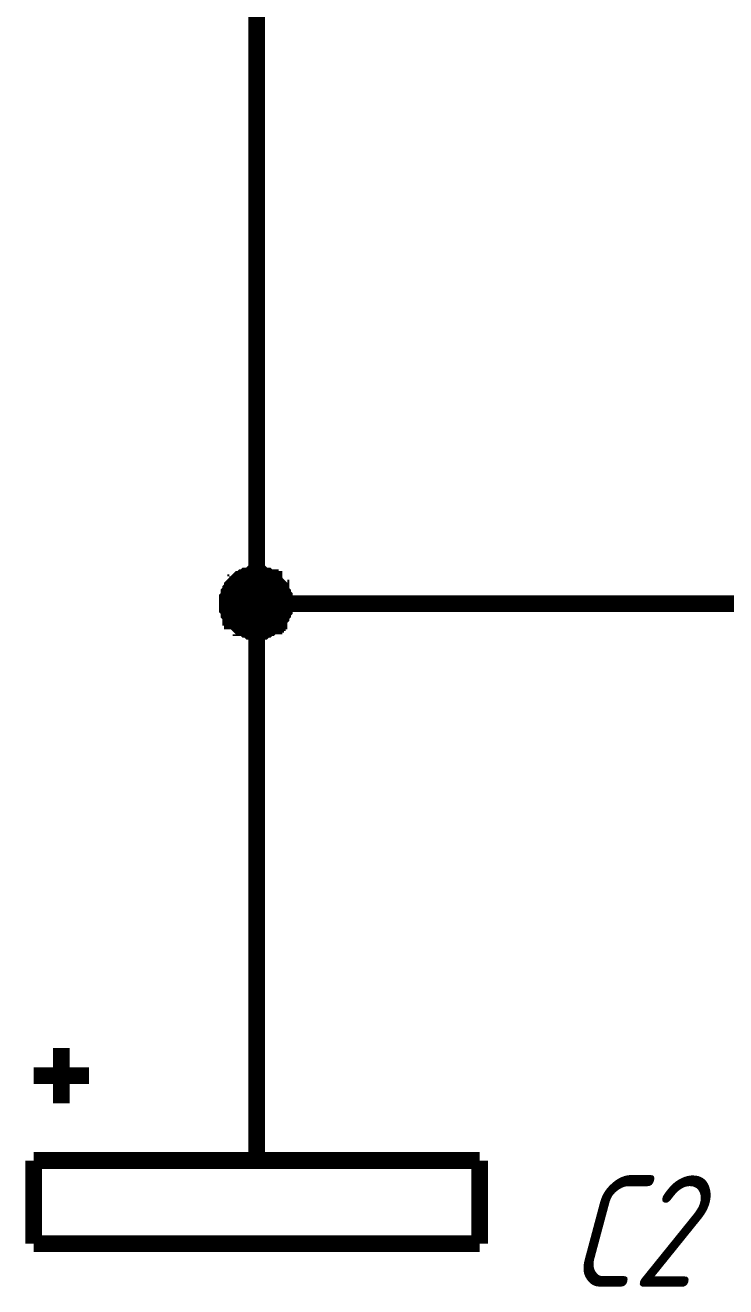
# Model space of a CAD drawing. Extents: x 260 to 1101, y 70 to 664.
# Drawn here: x 417.52 to 430.1, y 139.5 to 162.16 of the extents above; entities that cross this region are included whole.
import ezdxf

# ---------------------------------------------------------------- set-up
doc = ezdxf.new("R2010")
doc.units = 0
doc.header["$MEASUREMENT"] = 0
doc.layers.add('Sheet', color=255, linetype='CONTINUOUS')
doc.styles.add('GOST type A0', font='', dxfattribs={"oblique": 15, "height": 3.5})
doc.styles.get('GOST type A0').set_extended_font_data('GOST type A')

msp = doc.modelspace()

# ---------------------------------------------------------------- linework, layer by layer
at = {"layer": 'Sheet'}
for points, const_width in [([(421.673, 169.294), (421.673, 151.773)], 0.3), ([(421.145, 151.773), (421.145, 151.804), (421.145, 151.835), (421.145, 151.835), (421.145, 151.866), (421.176, 151.897), (421.176, 151.928), (421.176, 151.959), (421.176, 151.959), (421.207, 151.99), (421.207, 152.021), (421.238, 152.052), (421.238, 152.052), (421.238, 152.083), (421.269, 152.114), (421.3, 152.114), (421.3, 152.146), (421.331, 152.146), (421.331, 152.177), (421.362, 152.208), (421.393, 152.208), (421.393, 152.208), (421.425, 152.239), (421.456, 152.239), (421.487, 152.27), (421.487, 152.27), (421.518, 152.27), (421.549, 152.27), (421.58, 152.301), (421.611, 152.301), (421.611, 152.301), (421.642, 152.301), (421.673, 152.301)], 0.3), ([(421.145, 151.773), (421.145, 151.804), (421.145, 151.835), (421.145, 151.835), (421.145, 151.866), (421.176, 151.897), (421.176, 151.928), (421.176, 151.959), (421.176, 151.959), (421.207, 151.99), (421.207, 152.021), (421.238, 152.052), (421.238, 152.052), (421.238, 152.083), (421.269, 152.114), (421.3, 152.114), (421.3, 152.146), (421.331, 152.146), (421.331, 152.177), (421.362, 152.208), (421.393, 152.208), (421.393, 152.208), (421.425, 152.239), (421.456, 152.239), (421.487, 152.27), (421.487, 152.27), (421.518, 152.27), (421.549, 152.27), (421.58, 152.301), (421.611, 152.301), (421.611, 152.301), (421.642, 152.301), (421.673, 152.301)], 0.3), ([(421.145, 151.773), (421.145, 151.804), (421.145, 151.835), (421.145, 151.835), (421.145, 151.866), (421.176, 151.897), (421.176, 151.928), (421.176, 151.959), (421.176, 151.959), (421.207, 151.99), (421.207, 152.021), (421.238, 152.052), (421.238, 152.052), (421.238, 152.083), (421.269, 152.114), (421.3, 152.114), (421.3, 152.146), (421.331, 152.146), (421.331, 152.177), (421.362, 152.208), (421.393, 152.208), (421.393, 152.208), (421.425, 152.239), (421.456, 152.239), (421.487, 152.27), (421.487, 152.27), (421.518, 152.27), (421.549, 152.27), (421.58, 152.301), (421.611, 152.301), (421.611, 152.301), (421.642, 152.301), (421.673, 152.301)], 0.3), ([(421.145, 151.773), (421.145, 151.804), (421.145, 151.835), (421.145, 151.835), (421.145, 151.866), (421.176, 151.897), (421.176, 151.928), (421.176, 151.959), (421.176, 151.959), (421.207, 151.99), (421.207, 152.021), (421.238, 152.052), (421.238, 152.052), (421.238, 152.083), (421.269, 152.114), (421.3, 152.114), (421.3, 152.146), (421.331, 152.146), (421.331, 152.177), (421.362, 152.208), (421.393, 152.208), (421.393, 152.208), (421.425, 152.239), (421.456, 152.239), (421.487, 152.27), (421.487, 152.27), (421.518, 152.27), (421.549, 152.27), (421.58, 152.301), (421.611, 152.301), (421.611, 152.301), (421.642, 152.301), (421.673, 152.301)], 0.3), ([(421.145, 151.773), (421.145, 151.804), (421.145, 151.835), (421.145, 151.835), (421.145, 151.866), (421.176, 151.897), (421.176, 151.928), (421.176, 151.959), (421.176, 151.959), (421.207, 151.99), (421.207, 152.021), (421.238, 152.052), (421.238, 152.052), (421.238, 152.083), (421.269, 152.114), (421.3, 152.114), (421.3, 152.146), (421.331, 152.146), (421.331, 152.177), (421.362, 152.208), (421.393, 152.208), (421.393, 152.208), (421.425, 152.239), (421.456, 152.239), (421.487, 152.27), (421.487, 152.27), (421.518, 152.27), (421.549, 152.27), (421.58, 152.301), (421.611, 152.301), (421.611, 152.301), (421.642, 152.301), (421.673, 152.301)], 0.0991), ([(421.145, 151.773), (421.145, 151.804), (421.145, 151.835), (421.145, 151.835), (421.145, 151.866), (421.176, 151.897), (421.176, 151.928), (421.176, 151.959), (421.176, 151.959), (421.207, 151.99), (421.207, 152.021), (421.238, 152.052), (421.238, 152.052), (421.238, 152.083), (421.269, 152.114), (421.3, 152.114), (421.3, 152.146), (421.331, 152.146), (421.331, 152.177), (421.362, 152.208), (421.393, 152.208), (421.393, 152.208), (421.425, 152.239), (421.456, 152.239), (421.487, 152.27), (421.487, 152.27), (421.518, 152.27), (421.549, 152.27), (421.58, 152.301), (421.611, 152.301), (421.611, 152.301), (421.642, 152.301), (421.673, 152.301)], 0.0991), ([(421.145, 151.773), (421.145, 151.804), (421.145, 151.835), (421.145, 151.835), (421.145, 151.866), (421.176, 151.897), (421.176, 151.928), (421.176, 151.959), (421.176, 151.959), (421.207, 151.99), (421.207, 152.021), (421.238, 152.052), (421.238, 152.052), (421.238, 152.083), (421.269, 152.114), (421.3, 152.114), (421.3, 152.146), (421.331, 152.146), (421.331, 152.177), (421.362, 152.208), (421.393, 152.208), (421.393, 152.208), (421.425, 152.239), (421.456, 152.239), (421.487, 152.27), (421.487, 152.27), (421.518, 152.27), (421.549, 152.27), (421.58, 152.301), (421.611, 152.301), (421.611, 152.301), (421.642, 152.301), (421.673, 152.301)], 0.0991), ([(421.145, 151.773), (421.145, 151.804), (421.145, 151.835), (421.145, 151.835), (421.145, 151.866), (421.176, 151.897), (421.176, 151.928), (421.176, 151.959), (421.176, 151.959), (421.207, 151.99), (421.207, 152.021), (421.238, 152.052), (421.238, 152.052), (421.238, 152.083), (421.269, 152.114), (421.3, 152.114), (421.3, 152.146), (421.331, 152.146), (421.331, 152.177), (421.362, 152.208), (421.393, 152.208), (421.393, 152.208), (421.425, 152.239), (421.456, 152.239), (421.487, 152.27), (421.487, 152.27), (421.518, 152.27), (421.549, 152.27), (421.58, 152.301), (421.611, 152.301), (421.611, 152.301), (421.642, 152.301), (421.673, 152.301)], 0.0991), ([(421.673, 152.301), (421.673, 152.301)], 0.3), ([(421.673, 152.301), (421.704, 152.301), (421.735, 152.301), (421.735, 152.301), (421.766, 152.301), (421.797, 152.27), (421.828, 152.27), (421.859, 152.27), (421.859, 152.27), (421.89, 152.239), (421.921, 152.239), (421.921, 152.208), (421.952, 152.208), (421.984, 152.208), (421.984, 152.177), (422.015, 152.146), (422.015, 152.146), (422.046, 152.114), (422.046, 152.114), (422.077, 152.083), (422.077, 152.052), (422.108, 152.052), (422.108, 152.021), (422.108, 151.99), (422.139, 151.959), (422.139, 151.959), (422.139, 151.928), (422.17, 151.897), (422.17, 151.866), (422.17, 151.835), (422.17, 151.835), (422.17, 151.804), (422.17, 151.773)], 0.3), ([(421.673, 152.301), (421.673, 152.301)], 0.3), ([(421.673, 152.301), (421.704, 152.301), (421.735, 152.301), (421.735, 152.301), (421.766, 152.301), (421.797, 152.27), (421.828, 152.27), (421.859, 152.27), (421.859, 152.27), (421.89, 152.239), (421.921, 152.239), (421.921, 152.208), (421.952, 152.208), (421.984, 152.208), (421.984, 152.177), (422.015, 152.146), (422.015, 152.146), (422.046, 152.114), (422.046, 152.114), (422.077, 152.083), (422.077, 152.052), (422.108, 152.052), (422.108, 152.021), (422.108, 151.99), (422.139, 151.959), (422.139, 151.959), (422.139, 151.928), (422.17, 151.897), (422.17, 151.866), (422.17, 151.835), (422.17, 151.835), (422.17, 151.804), (422.17, 151.773)], 0.3), ([(421.673, 152.301), (421.673, 152.301)], 0.3), ([(421.673, 152.301), (421.704, 152.301), (421.735, 152.301), (421.735, 152.301), (421.766, 152.301), (421.797, 152.27), (421.828, 152.27), (421.859, 152.27), (421.859, 152.27), (421.89, 152.239), (421.921, 152.239), (421.921, 152.208), (421.952, 152.208), (421.984, 152.208), (421.984, 152.177), (422.015, 152.146), (422.015, 152.146), (422.046, 152.114), (422.046, 152.114), (422.077, 152.083), (422.077, 152.052), (422.108, 152.052), (422.108, 152.021), (422.108, 151.99), (422.139, 151.959), (422.139, 151.959), (422.139, 151.928), (422.17, 151.897), (422.17, 151.866), (422.17, 151.835), (422.17, 151.835), (422.17, 151.804), (422.17, 151.773)], 0.3), ([(421.673, 152.301), (421.673, 152.301)], 0.3), ([(421.673, 152.301), (421.704, 152.301), (421.735, 152.301), (421.735, 152.301), (421.766, 152.301), (421.797, 152.27), (421.828, 152.27), (421.859, 152.27), (421.859, 152.27), (421.89, 152.239), (421.921, 152.239), (421.921, 152.208), (421.952, 152.208), (421.984, 152.208), (421.984, 152.177), (422.015, 152.146), (422.015, 152.146), (422.046, 152.114), (422.046, 152.114), (422.077, 152.083), (422.077, 152.052), (422.108, 152.052), (422.108, 152.021), (422.108, 151.99), (422.139, 151.959), (422.139, 151.959), (422.139, 151.928), (422.17, 151.897), (422.17, 151.866), (422.17, 151.835), (422.17, 151.835), (422.17, 151.804), (422.17, 151.773)], 0.3), ([(421.673, 152.301), (421.673, 152.301)], 0.0991), ([(421.673, 152.301), (421.704, 152.301), (421.735, 152.301), (421.735, 152.301), (421.766, 152.301), (421.797, 152.27), (421.828, 152.27), (421.859, 152.27), (421.859, 152.27), (421.89, 152.239), (421.921, 152.239), (421.921, 152.208), (421.952, 152.208), (421.984, 152.208), (421.984, 152.177), (422.015, 152.146), (422.015, 152.146), (422.046, 152.114), (422.046, 152.114), (422.077, 152.083), (422.077, 152.052), (422.108, 152.052), (422.108, 152.021), (422.108, 151.99), (422.139, 151.959), (422.139, 151.959), (422.139, 151.928), (422.17, 151.897), (422.17, 151.866), (422.17, 151.835), (422.17, 151.835), (422.17, 151.804), (422.17, 151.773)], 0.0991), ([(421.673, 152.301), (421.673, 152.301)], 0.0991), ([(421.673, 152.301), (421.704, 152.301), (421.735, 152.301), (421.735, 152.301), (421.766, 152.301), (421.797, 152.27), (421.828, 152.27), (421.859, 152.27), (421.859, 152.27), (421.89, 152.239), (421.921, 152.239), (421.921, 152.208), (421.952, 152.208), (421.984, 152.208), (421.984, 152.177), (422.015, 152.146), (422.015, 152.146), (422.046, 152.114), (422.046, 152.114), (422.077, 152.083), (422.077, 152.052), (422.108, 152.052), (422.108, 152.021), (422.108, 151.99), (422.139, 151.959), (422.139, 151.959), (422.139, 151.928), (422.17, 151.897), (422.17, 151.866), (422.17, 151.835), (422.17, 151.835), (422.17, 151.804), (422.17, 151.773)], 0.0991), ([(421.673, 152.301), (421.673, 152.301)], 0.0991), ([(421.673, 152.301), (421.704, 152.301), (421.735, 152.301), (421.735, 152.301), (421.766, 152.301), (421.797, 152.27), (421.828, 152.27), (421.859, 152.27), (421.859, 152.27), (421.89, 152.239), (421.921, 152.239), (421.921, 152.208), (421.952, 152.208), (421.984, 152.208), (421.984, 152.177), (422.015, 152.146), (422.015, 152.146), (422.046, 152.114), (422.046, 152.114), (422.077, 152.083), (422.077, 152.052), (422.108, 152.052), (422.108, 152.021), (422.108, 151.99), (422.139, 151.959), (422.139, 151.959), (422.139, 151.928), (422.17, 151.897), (422.17, 151.866), (422.17, 151.835), (422.17, 151.835), (422.17, 151.804), (422.17, 151.773)], 0.0991), ([(421.673, 152.301), (421.673, 152.301)], 0.0991), ([(421.673, 152.301), (421.704, 152.301), (421.735, 152.301), (421.735, 152.301), (421.766, 152.301), (421.797, 152.27), (421.828, 152.27), (421.859, 152.27), (421.859, 152.27), (421.89, 152.239), (421.921, 152.239), (421.921, 152.208), (421.952, 152.208), (421.984, 152.208), (421.984, 152.177), (422.015, 152.146), (422.015, 152.146), (422.046, 152.114), (422.046, 152.114), (422.077, 152.083), (422.077, 152.052), (422.108, 152.052), (422.108, 152.021), (422.108, 151.99), (422.139, 151.959), (422.139, 151.959), (422.139, 151.928), (422.17, 151.897), (422.17, 151.866), (422.17, 151.835), (422.17, 151.835), (422.17, 151.804), (422.17, 151.773)], 0.0991), ([(421.673, 151.276), (421.642, 151.276), (421.611, 151.276), (421.611, 151.276), (421.58, 151.276), (421.549, 151.276), (421.518, 151.307), (421.487, 151.307), (421.487, 151.307), (421.456, 151.338), (421.425, 151.338), (421.393, 151.338), (421.393, 151.369), (421.362, 151.369), (421.331, 151.4), (421.331, 151.4), (421.3, 151.431), (421.3, 151.431), (421.269, 151.462), (421.238, 151.462), (421.238, 151.493), (421.238, 151.524), (421.207, 151.524), (421.207, 151.555), (421.176, 151.586), (421.176, 151.586), (421.176, 151.617), (421.176, 151.648), (421.145, 151.68), (421.145, 151.711), (421.145, 151.711), (421.145, 151.742), (421.145, 151.773)], 0.3), ([(421.145, 151.773), (421.145, 151.773)], 0.3), ([(421.673, 151.276), (421.642, 151.276), (421.611, 151.276), (421.611, 151.276), (421.58, 151.276), (421.549, 151.276), (421.518, 151.307), (421.487, 151.307), (421.487, 151.307), (421.456, 151.338), (421.425, 151.338), (421.393, 151.338), (421.393, 151.369), (421.362, 151.369), (421.331, 151.4), (421.331, 151.4), (421.3, 151.431), (421.3, 151.431), (421.269, 151.462), (421.238, 151.462), (421.238, 151.493), (421.238, 151.524), (421.207, 151.524), (421.207, 151.555), (421.176, 151.586), (421.176, 151.586), (421.176, 151.617), (421.176, 151.648), (421.145, 151.68), (421.145, 151.711), (421.145, 151.711), (421.145, 151.742), (421.145, 151.773)], 0.3), ([(421.145, 151.773), (421.145, 151.773)], 0.3), ([(421.673, 151.276), (421.642, 151.276), (421.611, 151.276), (421.611, 151.276), (421.58, 151.276), (421.549, 151.276), (421.518, 151.307), (421.487, 151.307), (421.487, 151.307), (421.456, 151.338), (421.425, 151.338), (421.393, 151.338), (421.393, 151.369), (421.362, 151.369), (421.331, 151.4), (421.331, 151.4), (421.3, 151.431), (421.3, 151.431), (421.269, 151.462), (421.238, 151.462), (421.238, 151.493), (421.238, 151.524), (421.207, 151.524), (421.207, 151.555), (421.176, 151.586), (421.176, 151.586), (421.176, 151.617), (421.176, 151.648), (421.145, 151.68), (421.145, 151.711), (421.145, 151.711), (421.145, 151.742), (421.145, 151.773)], 0.3), ([(421.145, 151.773), (421.145, 151.773)], 0.3), ([(421.673, 151.276), (421.642, 151.276), (421.611, 151.276), (421.611, 151.276), (421.58, 151.276), (421.549, 151.276), (421.518, 151.307), (421.487, 151.307), (421.487, 151.307), (421.456, 151.338), (421.425, 151.338), (421.393, 151.338), (421.393, 151.369), (421.362, 151.369), (421.331, 151.4), (421.331, 151.4), (421.3, 151.431), (421.3, 151.431), (421.269, 151.462), (421.238, 151.462), (421.238, 151.493), (421.238, 151.524), (421.207, 151.524), (421.207, 151.555), (421.176, 151.586), (421.176, 151.586), (421.176, 151.617), (421.176, 151.648), (421.145, 151.68), (421.145, 151.711), (421.145, 151.711), (421.145, 151.742), (421.145, 151.773)], 0.3), ([(421.145, 151.773), (421.145, 151.773)], 0.3), ([(421.673, 151.276), (421.642, 151.276), (421.611, 151.276), (421.611, 151.276), (421.58, 151.276), (421.549, 151.276), (421.518, 151.307), (421.487, 151.307), (421.487, 151.307), (421.456, 151.338), (421.425, 151.338), (421.393, 151.338), (421.393, 151.369), (421.362, 151.369), (421.331, 151.4), (421.331, 151.4), (421.3, 151.431), (421.3, 151.431), (421.269, 151.462), (421.238, 151.462), (421.238, 151.493), (421.238, 151.524), (421.207, 151.524), (421.207, 151.555), (421.176, 151.586), (421.176, 151.586), (421.176, 151.617), (421.176, 151.648), (421.145, 151.68), (421.145, 151.711), (421.145, 151.711), (421.145, 151.742), (421.145, 151.773)], 0.0991), ([(421.145, 151.773), (421.145, 151.773)], 0.0991), ([(421.673, 151.276), (421.642, 151.276), (421.611, 151.276), (421.611, 151.276), (421.58, 151.276), (421.549, 151.276), (421.518, 151.307), (421.487, 151.307), (421.487, 151.307), (421.456, 151.338), (421.425, 151.338), (421.393, 151.338), (421.393, 151.369), (421.362, 151.369), (421.331, 151.4), (421.331, 151.4), (421.3, 151.431), (421.3, 151.431), (421.269, 151.462), (421.238, 151.462), (421.238, 151.493), (421.238, 151.524), (421.207, 151.524), (421.207, 151.555), (421.176, 151.586), (421.176, 151.586), (421.176, 151.617), (421.176, 151.648), (421.145, 151.68), (421.145, 151.711), (421.145, 151.711), (421.145, 151.742), (421.145, 151.773)], 0.0991), ([(421.145, 151.773), (421.145, 151.773)], 0.0991), ([(421.673, 151.276), (421.642, 151.276), (421.611, 151.276), (421.611, 151.276), (421.58, 151.276), (421.549, 151.276), (421.518, 151.307), (421.487, 151.307), (421.487, 151.307), (421.456, 151.338), (421.425, 151.338), (421.393, 151.338), (421.393, 151.369), (421.362, 151.369), (421.331, 151.4), (421.331, 151.4), (421.3, 151.431), (421.3, 151.431), (421.269, 151.462), (421.238, 151.462), (421.238, 151.493), (421.238, 151.524), (421.207, 151.524), (421.207, 151.555), (421.176, 151.586), (421.176, 151.586), (421.176, 151.617), (421.176, 151.648), (421.145, 151.68), (421.145, 151.711), (421.145, 151.711), (421.145, 151.742), (421.145, 151.773)], 0.0991), ([(421.145, 151.773), (421.145, 151.773)], 0.0991), ([(421.673, 151.276), (421.642, 151.276), (421.611, 151.276), (421.611, 151.276), (421.58, 151.276), (421.549, 151.276), (421.518, 151.307), (421.487, 151.307), (421.487, 151.307), (421.456, 151.338), (421.425, 151.338), (421.393, 151.338), (421.393, 151.369), (421.362, 151.369), (421.331, 151.4), (421.331, 151.4), (421.3, 151.431), (421.3, 151.431), (421.269, 151.462), (421.238, 151.462), (421.238, 151.493), (421.238, 151.524), (421.207, 151.524), (421.207, 151.555), (421.176, 151.586), (421.176, 151.586), (421.176, 151.617), (421.176, 151.648), (421.145, 151.68), (421.145, 151.711), (421.145, 151.711), (421.145, 151.742), (421.145, 151.773)], 0.0991), ([(421.145, 151.773), (421.145, 151.773)], 0.0991), ([(422.17, 151.773), (422.17, 151.742), (422.17, 151.711), (422.17, 151.711), (422.17, 151.68), (422.17, 151.648), (422.139, 151.617), (422.139, 151.586), (422.139, 151.586), (422.108, 151.555), (422.108, 151.524), (422.108, 151.524), (422.077, 151.493), (422.077, 151.462), (422.046, 151.462), (422.046, 151.431), (422.015, 151.431), (422.015, 151.4), (421.984, 151.4), (421.984, 151.369), (421.952, 151.369), (421.921, 151.338), (421.921, 151.338), (421.89, 151.338), (421.859, 151.307), (421.859, 151.307), (421.828, 151.307), (421.797, 151.276), (421.766, 151.276), (421.735, 151.276), (421.735, 151.276), (421.704, 151.276), (421.673, 151.276)], 0.3), ([(439.158, 151.773), (431.673, 151.773), (421.673, 151.773), (421.673, 144.286)], 0.3), ([(422.17, 151.773), (422.17, 151.742), (422.17, 151.711), (422.17, 151.711), (422.17, 151.68), (422.17, 151.648), (422.139, 151.617), (422.139, 151.586), (422.139, 151.586), (422.108, 151.555), (422.108, 151.524), (422.108, 151.524), (422.077, 151.493), (422.077, 151.462), (422.046, 151.462), (422.046, 151.431), (422.015, 151.431), (422.015, 151.4), (421.984, 151.4), (421.984, 151.369), (421.952, 151.369), (421.921, 151.338), (421.921, 151.338), (421.89, 151.338), (421.859, 151.307), (421.859, 151.307), (421.828, 151.307), (421.797, 151.276), (421.766, 151.276), (421.735, 151.276), (421.735, 151.276), (421.704, 151.276), (421.673, 151.276)], 0.3), ([(422.17, 151.773), (422.17, 151.742), (422.17, 151.711), (422.17, 151.711), (422.17, 151.68), (422.17, 151.648), (422.139, 151.617), (422.139, 151.586), (422.139, 151.586), (422.108, 151.555), (422.108, 151.524), (422.108, 151.524), (422.077, 151.493), (422.077, 151.462), (422.046, 151.462), (422.046, 151.431), (422.015, 151.431), (422.015, 151.4), (421.984, 151.4), (421.984, 151.369), (421.952, 151.369), (421.921, 151.338), (421.921, 151.338), (421.89, 151.338), (421.859, 151.307), (421.859, 151.307), (421.828, 151.307), (421.797, 151.276), (421.766, 151.276), (421.735, 151.276), (421.735, 151.276), (421.704, 151.276), (421.673, 151.276)], 0.3), ([(422.17, 151.773), (422.17, 151.742), (422.17, 151.711), (422.17, 151.711), (422.17, 151.68), (422.17, 151.648), (422.139, 151.617), (422.139, 151.586), (422.139, 151.586), (422.108, 151.555), (422.108, 151.524), (422.108, 151.524), (422.077, 151.493), (422.077, 151.462), (422.046, 151.462), (422.046, 151.431), (422.015, 151.431), (422.015, 151.4), (421.984, 151.4), (421.984, 151.369), (421.952, 151.369), (421.921, 151.338), (421.921, 151.338), (421.89, 151.338), (421.859, 151.307), (421.859, 151.307), (421.828, 151.307), (421.797, 151.276), (421.766, 151.276), (421.735, 151.276), (421.735, 151.276), (421.704, 151.276), (421.673, 151.276)], 0.3), ([(422.17, 151.773), (422.17, 151.742), (422.17, 151.711), (422.17, 151.711), (422.17, 151.68), (422.17, 151.648), (422.139, 151.617), (422.139, 151.586), (422.139, 151.586), (422.108, 151.555), (422.108, 151.524), (422.108, 151.524), (422.077, 151.493), (422.077, 151.462), (422.046, 151.462), (422.046, 151.431), (422.015, 151.431), (422.015, 151.4), (421.984, 151.4), (421.984, 151.369), (421.952, 151.369), (421.921, 151.338), (421.921, 151.338), (421.89, 151.338), (421.859, 151.307), (421.859, 151.307), (421.828, 151.307), (421.797, 151.276), (421.766, 151.276), (421.735, 151.276), (421.735, 151.276), (421.704, 151.276), (421.673, 151.276)], 0.0991), ([(422.17, 151.773), (422.17, 151.742), (422.17, 151.711), (422.17, 151.711), (422.17, 151.68), (422.17, 151.648), (422.139, 151.617), (422.139, 151.586), (422.139, 151.586), (422.108, 151.555), (422.108, 151.524), (422.108, 151.524), (422.077, 151.493), (422.077, 151.462), (422.046, 151.462), (422.046, 151.431), (422.015, 151.431), (422.015, 151.4), (421.984, 151.4), (421.984, 151.369), (421.952, 151.369), (421.921, 151.338), (421.921, 151.338), (421.89, 151.338), (421.859, 151.307), (421.859, 151.307), (421.828, 151.307), (421.797, 151.276), (421.766, 151.276), (421.735, 151.276), (421.735, 151.276), (421.704, 151.276), (421.673, 151.276)], 0.0991), ([(422.17, 151.773), (422.17, 151.742), (422.17, 151.711), (422.17, 151.711), (422.17, 151.68), (422.17, 151.648), (422.139, 151.617), (422.139, 151.586), (422.139, 151.586), (422.108, 151.555), (422.108, 151.524), (422.108, 151.524), (422.077, 151.493), (422.077, 151.462), (422.046, 151.462), (422.046, 151.431), (422.015, 151.431), (422.015, 151.4), (421.984, 151.4), (421.984, 151.369), (421.952, 151.369), (421.921, 151.338), (421.921, 151.338), (421.89, 151.338), (421.859, 151.307), (421.859, 151.307), (421.828, 151.307), (421.797, 151.276), (421.766, 151.276), (421.735, 151.276), (421.735, 151.276), (421.704, 151.276), (421.673, 151.276)], 0.0991), ([(422.17, 151.773), (422.17, 151.742), (422.17, 151.711), (422.17, 151.711), (422.17, 151.68), (422.17, 151.648), (422.139, 151.617), (422.139, 151.586), (422.139, 151.586), (422.108, 151.555), (422.108, 151.524), (422.108, 151.524), (422.077, 151.493), (422.077, 151.462), (422.046, 151.462), (422.046, 151.431), (422.015, 151.431), (422.015, 151.4), (421.984, 151.4), (421.984, 151.369), (421.952, 151.369), (421.921, 151.338), (421.921, 151.338), (421.89, 151.338), (421.859, 151.307), (421.859, 151.307), (421.828, 151.307), (421.797, 151.276), (421.766, 151.276), (421.735, 151.276), (421.735, 151.276), (421.704, 151.276), (421.673, 151.276)], 0.0991), ([(422.17, 151.773), (422.17, 151.773), (422.17, 151.773), (422.17, 151.773), (422.17, 151.773), (422.17, 151.773), (422.17, 151.773), (422.17, 151.773), (422.17, 151.773), (422.17, 151.773), (422.17, 151.773), (422.17, 151.773), (422.17, 151.773), (422.17, 151.773), (422.17, 151.773), (422.17, 151.773), (422.17, 151.773), (422.17, 151.773), (422.17, 151.773), (422.17, 151.773), (422.17, 151.773), (422.17, 151.773), (422.17, 151.773), (422.17, 151.773), (422.17, 151.773), (422.17, 151.773), (422.17, 151.773), (422.17, 151.773), (422.17, 151.773), (422.17, 151.773), (422.17, 151.773), (422.17, 151.773), (422.17, 151.773)], 0.3), ([(422.17, 151.773), (422.17, 151.773)], 0.3), ([(422.17, 151.773), (422.17, 151.773), (422.17, 151.773), (422.17, 151.773), (422.17, 151.773), (422.17, 151.773), (422.17, 151.773), (422.17, 151.773), (422.17, 151.773), (422.17, 151.773), (422.17, 151.773), (422.17, 151.773), (422.17, 151.773), (422.17, 151.773), (422.17, 151.773), (422.17, 151.773), (422.17, 151.773), (422.17, 151.773), (422.17, 151.773), (422.17, 151.773), (422.17, 151.773), (422.17, 151.773), (422.17, 151.773), (422.17, 151.773), (422.17, 151.773), (422.17, 151.773), (422.17, 151.773), (422.17, 151.773), (422.17, 151.773), (422.17, 151.773), (422.17, 151.773), (422.17, 151.773), (422.17, 151.773)], 0.3), ([(422.17, 151.773), (422.17, 151.773)], 0.3), ([(422.17, 151.773), (422.17, 151.773), (422.17, 151.773), (422.17, 151.773), (422.17, 151.773), (422.17, 151.773), (422.17, 151.773), (422.17, 151.773), (422.17, 151.773), (422.17, 151.773), (422.17, 151.773), (422.17, 151.773), (422.17, 151.773), (422.17, 151.773), (422.17, 151.773), (422.17, 151.773), (422.17, 151.773), (422.17, 151.773), (422.17, 151.773), (422.17, 151.773), (422.17, 151.773), (422.17, 151.773), (422.17, 151.773), (422.17, 151.773), (422.17, 151.773), (422.17, 151.773), (422.17, 151.773), (422.17, 151.773), (422.17, 151.773), (422.17, 151.773), (422.17, 151.773), (422.17, 151.773), (422.17, 151.773)], 0.3), ([(422.17, 151.773), (422.17, 151.773)], 0.3), ([(422.17, 151.773), (422.17, 151.773), (422.17, 151.773), (422.17, 151.773), (422.17, 151.773), (422.17, 151.773), (422.17, 151.773), (422.17, 151.773), (422.17, 151.773), (422.17, 151.773), (422.17, 151.773), (422.17, 151.773), (422.17, 151.773), (422.17, 151.773), (422.17, 151.773), (422.17, 151.773), (422.17, 151.773), (422.17, 151.773), (422.17, 151.773), (422.17, 151.773), (422.17, 151.773), (422.17, 151.773), (422.17, 151.773), (422.17, 151.773), (422.17, 151.773), (422.17, 151.773), (422.17, 151.773), (422.17, 151.773), (422.17, 151.773), (422.17, 151.773), (422.17, 151.773), (422.17, 151.773), (422.17, 151.773)], 0.3), ([(422.17, 151.773), (422.17, 151.773)], 0.3), ([(422.17, 151.773), (422.17, 151.773), (422.17, 151.773), (422.17, 151.773), (422.17, 151.773), (422.17, 151.773), (422.17, 151.773), (422.17, 151.773), (422.17, 151.773), (422.17, 151.773), (422.17, 151.773), (422.17, 151.773), (422.17, 151.773), (422.17, 151.773), (422.17, 151.773), (422.17, 151.773), (422.17, 151.773), (422.17, 151.773), (422.17, 151.773), (422.17, 151.773), (422.17, 151.773), (422.17, 151.773), (422.17, 151.773), (422.17, 151.773), (422.17, 151.773), (422.17, 151.773), (422.17, 151.773), (422.17, 151.773), (422.17, 151.773), (422.17, 151.773), (422.17, 151.773), (422.17, 151.773), (422.17, 151.773)], 0.0991), ([(422.17, 151.773), (422.17, 151.773)], 0.0991), ([(422.17, 151.773), (422.17, 151.773), (422.17, 151.773), (422.17, 151.773), (422.17, 151.773), (422.17, 151.773), (422.17, 151.773), (422.17, 151.773), (422.17, 151.773), (422.17, 151.773), (422.17, 151.773), (422.17, 151.773), (422.17, 151.773), (422.17, 151.773), (422.17, 151.773), (422.17, 151.773), (422.17, 151.773), (422.17, 151.773), (422.17, 151.773), (422.17, 151.773), (422.17, 151.773), (422.17, 151.773), (422.17, 151.773), (422.17, 151.773), (422.17, 151.773), (422.17, 151.773), (422.17, 151.773), (422.17, 151.773), (422.17, 151.773), (422.17, 151.773), (422.17, 151.773), (422.17, 151.773), (422.17, 151.773)], 0.0991), ([(422.17, 151.773), (422.17, 151.773)], 0.0991), ([(422.17, 151.773), (422.17, 151.773), (422.17, 151.773), (422.17, 151.773), (422.17, 151.773), (422.17, 151.773), (422.17, 151.773), (422.17, 151.773), (422.17, 151.773), (422.17, 151.773), (422.17, 151.773), (422.17, 151.773), (422.17, 151.773), (422.17, 151.773), (422.17, 151.773), (422.17, 151.773), (422.17, 151.773), (422.17, 151.773), (422.17, 151.773), (422.17, 151.773), (422.17, 151.773), (422.17, 151.773), (422.17, 151.773), (422.17, 151.773), (422.17, 151.773), (422.17, 151.773), (422.17, 151.773), (422.17, 151.773), (422.17, 151.773), (422.17, 151.773), (422.17, 151.773), (422.17, 151.773), (422.17, 151.773)], 0.0991), ([(422.17, 151.773), (422.17, 151.773)], 0.0991), ([(422.17, 151.773), (422.17, 151.773), (422.17, 151.773), (422.17, 151.773), (422.17, 151.773), (422.17, 151.773), (422.17, 151.773), (422.17, 151.773), (422.17, 151.773), (422.17, 151.773), (422.17, 151.773), (422.17, 151.773), (422.17, 151.773), (422.17, 151.773), (422.17, 151.773), (422.17, 151.773), (422.17, 151.773), (422.17, 151.773), (422.17, 151.773), (422.17, 151.773), (422.17, 151.773), (422.17, 151.773), (422.17, 151.773), (422.17, 151.773), (422.17, 151.773), (422.17, 151.773), (422.17, 151.773), (422.17, 151.773), (422.17, 151.773), (422.17, 151.773), (422.17, 151.773), (422.17, 151.773), (422.17, 151.773)], 0.0991), ([(422.17, 151.773), (422.17, 151.773)], 0.0991), ([(421.673, 141.769), (421.673, 144.286)], 0.3), ([(418.164, 142.794), (418.164, 143.789)], 0.3), ([(418.661, 143.291), (417.667, 143.291)], 0.3), ([(417.667, 140.278), (417.667, 141.769)], 0.3), ([(417.667, 141.769), (425.679, 141.769)], 0.3), ([(425.679, 141.769), (425.679, 140.278)], 0.3), ([(417.667, 140.278), (425.679, 140.278)], 0.3)]:
    msp.add_lwpolyline(points, dxfattribs=dict(at, const_width=const_width))
at = {"layer": 'Sheet', "const_width": 0.508}
msp.add_lwpolyline([(421.309, 151.797, 1), (421.817, 151.797, 1)], format="xyb", close=True, dxfattribs=at)

# ---------------------------------------------------------------- texts
at = {"layer": 'Sheet', "style": 'GOST type A0', "oblique": 15}
msp.add_text('C2', height=2, dxfattribs=at).set_placement((427.263, 139.501))

doc.saveas('drawing.dxf')
